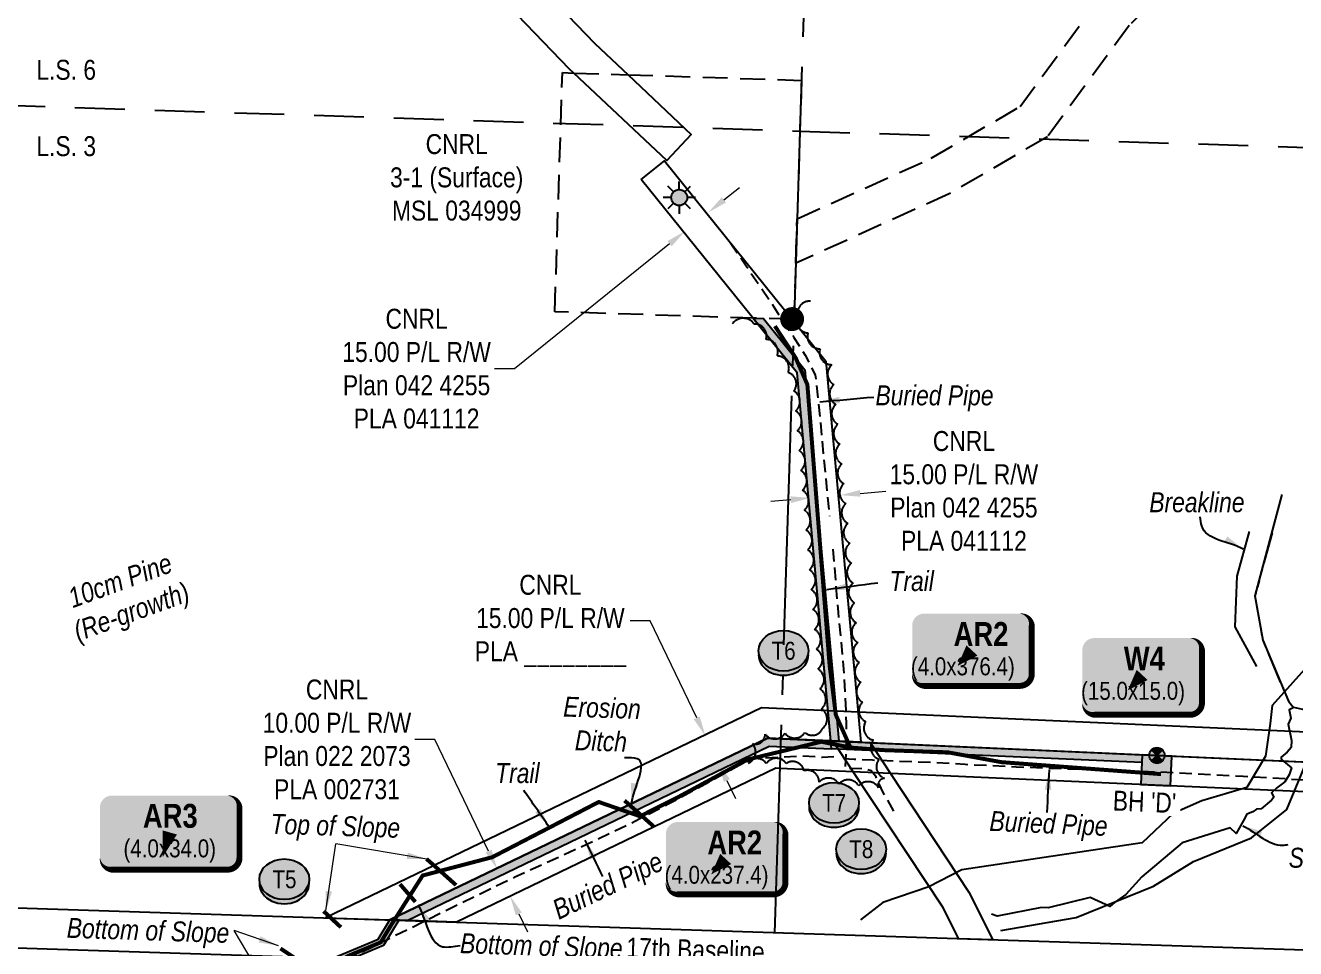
# Model space of a CAD drawing. Extents: x 354711 to 358951, y 6050403 to 6054140.
# Drawn here: x 356089 to 356726, y 6051319 to 6051782 of the extents above; entities that cross this region are included whole.
import ezdxf
from ezdxf.enums import TextEntityAlignment as Align

# ---------------------------------------------------------------- set-up
doc = ezdxf.new("R2010")
doc.units = 0
doc.header["$LTSCALE"] = 5
doc.header["$PDSIZE"] = 0.5
for name, pattern in [('0', [1, 1, 0]), ('foc-ACCESSROAD', [3.75, 2.5, -1.25]), ('foc-LSD', [8, 5, -3]), ('foc-QUARTERLINE', [33, 25, -3, 2, -3]), ('foc-TOPO-ephemeral', [6.25, 3.125, -0.625, 0.625, -0.625, 0.625, -0.625]), ('UG_PIPE', [1.875, 1.25, -0.625])]:
    doc.linetypes.add(name, pattern=pattern)
doc.layers.get('Defpoints').update_dxf_attribs({"color": 9})
for name, color, linetype, lineweight in [('AS-GENERAL', 48, 'Continuous', 18), ('C-RW-T', 13, 'Continuous', 9), ('C-WS-T', 13, 'Continuous', 9), ('T-TEXT', 48, 'Continuous', 18)]:
    doc.layers.add(name, color=color, linetype=linetype, lineweight=lineweight)
for name, color, linetype in [('AS-PIPE-UG', 44, 'UG_PIPE'), ('AS-PIPE-UG-T', 44, 'Continuous'), ('AS-ROADS', 254, 'Continuous'), ('C-AR', 13, 'foc-ACCESSROAD'), ('C-RW', 13, 'Continuous'), ('C-WS', 13, 'foc-ACCESSROAD'), ('C-WS-S', 8, 'Continuous'), ('L-ROAD-T', 7, 'Continuous'), ('L-SEC', 7, 'Continuous'), ('L-SECQ', 8, 'foc-QUARTERLINE'), ('L-SECTION-LSD', 7, 'foc-LSD'), ('P-BUFFER-H 100m', 191, 'Continuous'), ('P-CROSSINGS', 250, 'Continuous'), ('P-TEMP-BLOCKS', 250, 'Continuous'), ('P-TEMP-BLUE', 146, 'Continuous'), ('P-WORKAREA-COUNTY', 104, 'Continuous'), ('P-WORKAREA-COUNTY-H', 71, 'Continuous'), ('T-BUSH', 110, '0'), ('T-BUSH-T', 110, 'Continuous'), ('T-CREEK', 160, 'Continuous'), ('T-DRAW', 143, 'foc-TOPO-ephemeral'), ('T-SLOPE', 48, 'Continuous'), ('T-WATER-T', 170, 'Continuous')]:
    doc.layers.add(name, color=color, linetype=linetype)
doc.layers.add('P-TEMP-BLUE-H', color=7, linetype='Continuous', true_color=0x99e6ff)
doc.styles.add('100L', font='ARIALN.TTF', dxfattribs={"height": 11})
doc.styles.add('80', font='ARIALN.TTF', dxfattribs={"height": 10})
doc.styles.add('80CG', font='ARIALN.TTF', dxfattribs={"height": 10})
doc.styles.add('80L', font='ARIALN.TTF', dxfattribs={"height": 10})
doc.styles.add('80LS', font='ARIALNI.TTF', dxfattribs={"height": 10})
doc.styles.add('BOLD', font='ARIALNB.TTF')
doc.styles.add('Crossing', font='ARIALN.TTF', dxfattribs={"height": 10})
doc.styles.add('foc-LtypeFont', font='ARIALN.TTF', dxfattribs={"height": 7.35})
doc.linetypes.add('foc-TOPO-flowdirection-NOLINE', pattern='A,0,[">",foc-LtypeFont,S=0.3,R=0,X=0,Y=-0.945],-20,[">",foc-LtypeFont,S=0.3,R=0,X=0,Y=-0.945],0', length=20)
doc.dimstyles.new('Compass 5 000', dxfattribs={"dimscale": 5, "dimtxt": 9, "dimasz": 2, "dimexe": 0.2, "dimexo": 0.0625, "dimgap": 0.5, "dimtad": 0, "dimtih": 1, "dimtoh": 1, "dimzin": 0, "dimdsep": 46, "dimtxsty": '80CG', "dimcen": 0.1, "dimse1": 1, "dimse2": 1, "dimclrd": 256, "dimclrt": 256, "dimaunit": 1, "dimadec": 4, "dimazin": 0, "dimtfac": 0.06, "dimtofl": 0, "dimtmove": 0, "dimatfit": 1, "dimfxl": 0.2, "dimtolj": 1, "dimtzin": 0, "dimlwd": -1, "dimarcsym": 0})

# ---------------------------------------------------------------- blocks, each defined once
blk = doc.blocks.new('*D42')
at = {"layer": 'C-RW-T', "transparency": 16777216}
for p, q in [((356472.45, 6051544.45), (356462.49, 6051543.55)), ((356507.27, 6051547.61), (356520.2, 6051548.78))]:
    blk.add_line(p, q, dxfattribs=at)
for points in [[(356472.3, 6051546.11), (356472.6, 6051542.79), (356482.41, 6051545.36)], [(356507.12, 6051549.27), (356507.42, 6051545.95), (356497.31, 6051546.7)]]:
    blk.add_solid(points, dxfattribs=at)
at = {"layer": 'Defpoints', "color": 0, "transparency": 16777216}
for p in [(356497.31, 6051546.7), (356483.29, 6051535.66), (356498.19, 6051537.01)]:
    blk.add_point(p, dxfattribs=at)
at = {"layer": 'C-RW-T', "transparency": 16777216, "insert": (356559.29, 6051548.78), "char_height": 10, "attachment_point": 5, "style": '80CG'}
blk.add_mtext('\\A1;CNRL\\P15.00 P/L R/W\\PPlan 042 4255\\PPLA 041112', dxfattribs=at)
blk = doc.blocks.new('*D43')
at = {"layer": 'C-RW-T', "transparency": 16777216}
for p, q in [((356438.9, 6051694.74), (356446.68, 6051701.02)), ((356411.67, 6051672.79), (356333.89, 6051610.09)), ((356333.89, 6051610.09), (356323.89, 6051610.09))]:
    blk.add_line(p, q, dxfattribs=at)
for points in [[(356437.85, 6051696.04), (356439.95, 6051693.45), (356431.11, 6051688.47)], [(356410.62, 6051674.09), (356412.71, 6051671.49), (356419.45, 6051679.07)]]:
    blk.add_solid(points, dxfattribs=at)
at = {"layer": 'Defpoints', "color": 0, "transparency": 16777216}
for p in [(356419.45, 6051679.07), (356435.34, 6051683.23), (356423.67, 6051673.83)]:
    blk.add_point(p, dxfattribs=at)
at = {"layer": 'C-RW-T', "transparency": 16777216, "insert": (356284.81, 6051610.09), "char_height": 10, "attachment_point": 5, "style": '80CG'}
blk.add_mtext('\\A1;CNRL\\P15.00 P/L R/W\\PPlan 042 4255\\PPLA 041112', dxfattribs=at)
blk = doc.blocks.new('GAS')
h = blk.add_hatch(color=255)
h.dxf.hatch_style = 1
edge = h.paths.add_edge_path()
edge.add_arc((0, 0), 0.9, 0, 360)
for p, q in [((0, 0.81), (0, 1.62)), ((-0.81, 0), (-1.62, 0)), ((-0.57, 0.57), (-1.14, 1.14)), ((0.57, 0.57), (1.14, 1.14)), ((1.62, 0), (0.81, 0)), ((-0.57, -0.57), (-1.14, -1.14)), ((0, -0.81), (0, -1.62)), ((1.14, -1.14), (0.57, -0.57))]:
    blk.add_line(p, q)
blk.add_circle((0, 0), 0.8)
blk = doc.blocks.new('*D47')
at = {"layer": 'C-RW-T', "transparency": 16777216}
for p, q in [((356293.97, 6051424.19), (356283.97, 6051424.19)), ((356320.9, 6051368.22), (356293.97, 6051424.19)), ((356336.05, 6051336.75), (356340.39, 6051327.74))]:
    blk.add_line(p, q, dxfattribs=at)
for points in [[(356322.4, 6051368.95), (356319.4, 6051367.5), (356325.24, 6051359.21)], [(356337.55, 6051337.48), (356334.55, 6051336.03), (356331.71, 6051345.76)]]:
    blk.add_solid(points, dxfattribs=at)
at = {"layer": 'Defpoints', "color": 0, "transparency": 16777216}
for p in [(356358.32, 6051375.14), (356325.24, 6051359.21), (356364.8, 6051361.69)]:
    blk.add_point(p, dxfattribs=at)
at = {"layer": 'C-RW-T', "transparency": 16777216, "insert": (356244.88, 6051424.19), "char_height": 10, "attachment_point": 5, "style": '80CG'}
blk.add_mtext('\\A1;CNRL\\P10.00 P/L R/W\\PPlan 022 2073\\PPLA 002731', dxfattribs=at)
blk = doc.blocks.new('*D48')
at = {"layer": 'C-RW-T', "transparency": 16777216}
for p, q in [((356401.9, 6051483.66), (356391.9, 6051483.66)), ((356425.27, 6051435.1), (356401.9, 6051483.66)), ((356440.41, 6051403.64), (356444.75, 6051394.63))]:
    blk.add_line(p, q, dxfattribs=at)
for points in [[(356426.77, 6051435.82), (356423.77, 6051434.37), (356429.61, 6051426.09)], [(356441.91, 6051404.36), (356438.91, 6051402.92), (356436.07, 6051412.65)]]:
    blk.add_solid(points, dxfattribs=at)
at = {"layer": 'Defpoints', "color": 0, "transparency": 16777216}
for p in [(356436.07, 6051412.65), (356380.25, 6051402.33), (356386.72, 6051388.9)]:
    blk.add_point(p, dxfattribs=at)
at = {"layer": 'C-RW-T', "transparency": 16777216, "insert": (356351.9, 6051483.66), "char_height": 10, "attachment_point": 5, "style": '80CG'}
blk.add_mtext('\\A1;CNRL\\P15.00 P/L R/W\\PPLA ________', dxfattribs=at)
blk = doc.blocks.new('*D53')
at = {"layer": 'C-RW-T', "transparency": 16777216}
for p, q in [((356604.07, 6051285.54), (356613, 6051290.02)), ((356572.78, 6051269.86), (356561.98, 6051264.45)), ((356561.98, 6051264.45), (356551.98, 6051264.45))]:
    blk.add_line(p, q, dxfattribs=at)
for points in [[(356603.32, 6051287.03), (356604.81, 6051284.05), (356595.13, 6051281.06)], [(356572.03, 6051271.35), (356573.53, 6051268.37), (356581.72, 6051274.34)]]:
    blk.add_solid(points, dxfattribs=at)
at = {"layer": 'Defpoints', "color": 0, "transparency": 16777216}
for p in [(356581.72, 6051274.34), (356603.65, 6051264.04), (356590.25, 6051257.32)]:
    blk.add_point(p, dxfattribs=at)
at = {"layer": 'C-RW-T', "transparency": 16777216, "insert": (356512.9, 6051264.45), "char_height": 10, "attachment_point": 5, "style": '80CG'}
blk.add_mtext('\\A1;CNRL\\P15.00 P/L R/W\\PPlan 082 1683\\PPLA 051171', dxfattribs=at)
blk = doc.blocks.new('XING3')
h = blk.add_hatch(color=250)
h.dxf.hatch_style = 1
edge = h.paths.add_edge_path()
edge.add_ellipse((0, -2.05), major_axis=(-12.5, 0), ratio=0.816297, start_angle=0, end_angle=180)
edge.add_line((12.5, -2.05), (12.5, 0))
edge.add_ellipse((0, 0), major_axis=(-12.5, 0), ratio=0.816297, start_angle=0, end_angle=180, ccw=False)
edge.add_line((-12.5, 0), (-12.5, -2.05))
at = {"layer": 'P-BUFFER-H 100m'}
h = blk.add_hatch(color=256, dxfattribs=at)
h.dxf.hatch_style = 1
edge = h.paths.add_edge_path()
edge.add_ellipse((0, 0), major_axis=(-12.5, 0), ratio=0.816297, start_angle=0, end_angle=360)
at = {"color": 250}
blk.add_ellipse((0, 0), major_axis=(-12.5, 0), ratio=0.816297, dxfattribs=at)
blk.add_ellipse((0, -2.05), major_axis=(-12.5, 0), ratio=0.816297, start_param=0, end_param=3.141593, dxfattribs=at)
at = {"color": 250, "style": 'Crossing'}
blk.add_attdef('CROSSING', text='', height=9, dxfattribs=at).set_placement((0.09, 0.02), align=Align.MIDDLE_CENTER)
at = {"color": 250, "style": 'Crossing', "flags": 1}
for tag, p in [('OWNER', (0.09, -12.49)), ('DESCRIPTION', (0.09, -25.77)), ('LOCATION', (0.09, -39.3)), ('DWG_REF', (0.09, -52.84))]:
    blk.add_attdef(tag, text='', height=9, dxfattribs=at).set_placement(p, align=Align.MIDDLE_CENTER)
blk = doc.blocks.new('fdia')
at = {"color": 255, "const_width": 1}
blk.add_lwpolyline([(-0.5, 0, 1), (0.5, 0, 1)], format="xyb", close=True, dxfattribs=at)
blk = doc.blocks.new('Fdiaa')
blk.add_blockref('fdia', (0, 0))
blk = doc.blocks.new('fdib')
at = {"color": 1, "const_width": 1.6}
blk.add_lwpolyline([(-0.4, 0, 1), (0.4, 0, 1)], format="xyb", close=True, dxfattribs=at)
at = {"color": 1}
blk.add_circle((0, 0), 0.8, dxfattribs=at)
blk = doc.blocks.new('Fdibb')
blk.add_blockref('fdib', (0, 0))
blk = doc.blocks.new('fdicc')
for name in ['Fdibb', 'Fdiaa']:
    blk.add_blockref(name, (0, 0))
blk = doc.blocks.new('FDI')
blk.add_blockref('fdicc', (0, 0))
blk = doc.blocks.new('*X58')
at = {"color": 0}
for p, q in [((102.12, -2061.56), (108.81, -2061.56)), ((102.18, -2061.72), (108.75, -2061.72)), ((102.29, -2061.41), (108.64, -2061.41)), ((102.33, -2061.87), (108.59, -2061.87)), ((102.47, -2061.25), (108.45, -2061.25)), ((102.49, -2062.03), (108.44, -2062.03)), ((102.65, -2062.19), (108.28, -2062.19)), ((102.68, -2061.09), (108.25, -2061.09)), ((102.8, -2062.34), (108.13, -2062.34)), ((102.92, -2060.94), (108.01, -2060.94)), ((102.96, -2062.5), (107.97, -2062.5)), ((103.12, -2062.66), (107.81, -2062.66)), ((103.18, -2060.78), (107.75, -2060.78)), ((103.27, -2062.81), (107.66, -2062.81)), ((103.5, -2060.62), (107.43, -2060.62)), ((103.89, -2060.47), (107.03, -2060.47)), ((104.45, -2060.31), (106.48, -2060.31)), ((102.11, -2068.44), (108.82, -2068.44)), ((102.19, -2068.28), (108.74, -2068.28)), ((102.28, -2068.59), (108.65, -2068.59)), ((102.34, -2068.12), (108.58, -2068.12)), ((102.46, -2068.75), (108.47, -2068.75)), ((102.5, -2067.97), (108.43, -2067.97)), ((102.66, -2067.81), (108.27, -2067.81)), ((102.67, -2068.91), (108.26, -2068.91)), ((102.81, -2067.66), (108.12, -2067.66)), ((102.9, -2069.06), (108.03, -2069.06)), ((102.97, -2067.5), (107.96, -2067.5)), ((103.13, -2067.34), (107.8, -2067.34)), ((103.17, -2069.22), (107.76, -2069.22)), ((103.28, -2067.19), (107.65, -2067.19)), ((103.43, -2062.97), (107.5, -2062.97)), ((103.44, -2067.03), (107.49, -2067.03)), ((103.48, -2069.37), (107.45, -2069.37)), ((103.58, -2063.12), (107.34, -2063.12)), ((103.59, -2066.87), (107.33, -2066.87)), ((103.74, -2063.28), (107.19, -2063.28)), ((103.75, -2066.72), (107.18, -2066.72)), ((103.87, -2069.53), (107.06, -2069.53)), ((103.9, -2063.44), (107.03, -2063.44)), ((103.91, -2066.56), (107.02, -2066.56)), ((104.05, -2063.59), (106.88, -2063.59)), ((104.06, -2066.41), (106.87, -2066.41)), ((104.21, -2063.75), (106.72, -2063.75)), ((104.22, -2066.25), (106.71, -2066.25)), ((104.37, -2063.91), (106.56, -2063.91)), ((104.38, -2066.09), (106.55, -2066.09)), ((104.41, -2069.69), (106.52, -2069.69)), ((104.52, -2064.06), (106.41, -2064.06)), ((104.53, -2065.94), (106.4, -2065.94)), ((104.68, -2064.22), (106.25, -2064.22)), ((104.69, -2065.78), (106.24, -2065.78)), ((104.83, -2064.37), (106.09, -2064.37)), ((104.84, -2065.62), (106.08, -2065.62)), ((104.99, -2064.53), (105.94, -2064.53)), ((105, -2065.47), (105.93, -2065.47)), ((105.15, -2064.69), (105.78, -2064.69)), ((105.16, -2065.31), (105.77, -2065.31)), ((105.3, -2064.84), (105.63, -2064.84)), ((105.31, -2065.16), (105.62, -2065.16))]:
    blk.add_line(p, q, dxfattribs=at)
blk = doc.blocks.new('Pile')
h = blk.add_hatch(color=255)
h.dxf.hatch_style = 1
edge = h.paths.add_edge_path()
edge.add_arc((0, 0), 0.868, 0, 360)
at = {"color": 224}
for p, q in [((0.54, -0.54), (-0.54, 0.54)), ((-0.54, -0.54), (0.54, 0.54))]:
    blk.add_line(p, q, dxfattribs=at)
blk.add_circle((0, 0), 0.768, dxfattribs=at)
at = {"color": 224, "xscale": 0.16, "yscale": 0.16, "zscale": 0.16}
blk.add_blockref('*X58', (-16.87, 330.4), dxfattribs=at)
blk = doc.blocks.new('*U46')
h = blk.add_hatch(color=71)
edge = h.paths.add_edge_path()
edge.add_line((-29, -18.65), (29, -18.65))
edge.add_arc((29, -12.65), 6, 270, 360)
edge.add_line((35, -12.65), (35, 12.5))
edge.add_arc((29, 12.5), 6, 0, 90)
edge.add_line((29, 18.5), (-29, 18.5))
edge.add_arc((-29, 12.5), 6, 90, 180)
edge.add_line((-35, 12.5), (-35, -12.65))
edge.add_arc((-29, -12.65), 6, 180, 270)
at = {"color": 250, "flags": 128}
blk.add_lwpolyline([(-29, -18.65, 3, 3, 0), (29, -18.65, 3, 3, 0.414214), (35, -12.65, 3, 3, 0), (35, 12.5, 3, 0, 0.414214), (29, 18.5, 0, 0, 0), (-29, 18.5, 0, 0, 0.414214), (-35, 12.5, 0, 0, 0), (-35, -12.65, 0, 3, 0.414214)], format="xyseb", close=True, dxfattribs=at)
at = {"flags": 128}
blk.add_lwpolyline([(-3.5, -12.28, 0, 7.5, 0), (0, 0, 0, 0, 0)], format="xyseb", dxfattribs=at)
at = {"color": 250}
for tag, p, height, style in [('TEMP_AREA_W1_001', (-9.21, 2.24), 12, 'BOLD'), ('ENTER_TEXT_001', (-30.66, -12.47), 9, '80')]:
    blk.add_attdef(tag, p, '', height=height, dxfattribs=dict(at, style=style))
blk = doc.blocks.new('*U56')
at = {"true_color": 0x99e6ff}
h = blk.add_hatch(color=141, dxfattribs=at)
edge = h.paths.add_edge_path()
edge.add_line((-24, -17.77), (24, -17.77))
edge.add_arc((24, -11.77), 6, 270, 360)
edge.add_line((30, -11.77), (30, 12.5))
edge.add_arc((24, 12.5), 6, 0, 90)
edge.add_line((24, 18.5), (-24, 18.5))
edge.add_arc((-24, 12.5), 6, 90, 180)
edge.add_line((-30, 12.5), (-30, -11.77))
edge.add_arc((-24, -11.77), 6, 180, 270)
at = {"color": 250, "flags": 128}
blk.add_lwpolyline([(-24, -17.77, 3, 3, 0), (24, -17.77, 3, 3, 0.414214), (30, -11.77, 3, 3, 0), (30, 12.5, 3, 0, 0.414214), (24, 18.5, 0, 0, 0), (-24, 18.5, 0, 0, 0.414214), (-30, 12.5, 0, 0, 0), (-30, -11.77, 0, 3, 0.414214)], format="xyseb", close=True, dxfattribs=at)
at = {"flags": 128}
blk.add_lwpolyline([(-7.24, -7.74, 0, 7.5, 0), (0, 0, 0, 0, 0)], format="xyseb", dxfattribs=at)
at = {"color": 250}
for tag, p, height, style in [('TEMP_AREA_W1_001', (-9.21, 2.24), 12, 'BOLD'), ('ENTER_TEXT_001', (-30.66, -12.47), 9, '80')]:
    blk.add_attdef(tag, p, '', height=height, dxfattribs=dict(at, style=style))
blk = doc.blocks.new('*U54')
at = {"true_color": 0x99e6ff}
h = blk.add_hatch(color=141, dxfattribs=at)
edge = h.paths.add_edge_path()
edge.add_line((-24, -20), (24, -20))
edge.add_arc((24, -14), 6, 270, 360)
edge.add_line((30, -14), (30, 12.5))
edge.add_arc((24, 12.5), 6, 0, 90)
edge.add_line((24, 18.5), (-24, 18.5))
edge.add_arc((-24, 12.5), 6, 90, 180)
edge.add_line((-30, 12.5), (-30, -14))
edge.add_arc((-24, -14), 6, 180, 270)
at = {"color": 250, "flags": 128}
blk.add_lwpolyline([(-24, -20, 3, 3, 0), (24, -20, 3, 3, 0.414214), (30, -14, 3, 3, 0), (30, 12.5, 3, 0, 0.414214), (24, 18.5, 0, 0, 0), (-24, 18.5, 0, 0, 0.414214), (-30, 12.5, 0, 0, 0), (-30, -14, 0, 3, 0.414214)], format="xyseb", close=True, dxfattribs=at)
at = {"flags": 128}
blk.add_lwpolyline([(-7.24, -7.74, 0, 7.5, 0), (0, 0, 0, 0, 0)], format="xyseb", dxfattribs=at)
at = {"color": 250}
for tag, p, height, style in [('TEMP_AREA_W1_001', (-9.21, 2.24), 12, 'BOLD'), ('ENTER_TEXT_001', (-30.66, -12.47), 9, '80')]:
    blk.add_attdef(tag, p, '', height=height, dxfattribs=dict(at, style=style))

msp = doc.modelspace()

# ---------------------------------------------------------------- hatches: boundary and pattern name
at = {"layer": 'P-TEMP-BLUE-H'}
h = msp.add_hatch(color=256, dxfattribs=at)
h.dxf.hatch_style = 1
h.paths.add_polyline_path([(356648.435, 6051412.595), (356492.838, 6051419.511), (356475.587, 6051608.051), (356453.504, 6051635.438), (356458.733, 6051635.323), (356479.459, 6051609.619), (356496.502, 6051423.351), (356648.613, 6051416.59)])
h = msp.add_hatch(color=256, dxfattribs=at)
h.dxf.hatch_style = 1
h.paths.add_polyline_path([(356492.47, 6051423.53), (356460.824, 6051424.937), (356271.463, 6051333.771), (356280.1, 6051333.492), (356461.652, 6051420.897), (356492.838, 6051419.511)])
h = msp.add_hatch(color=256, dxfattribs=at)
h.dxf.hatch_style = 1
h.paths.add_polyline_path([(356663.593, 6051415.924), (356648.613, 6051416.59), (356647.947, 6051401.61), (356662.927, 6051400.944)])
at = {"layer": 'P-WORKAREA-COUNTY-H'}
h = msp.add_hatch(color=256, dxfattribs=at)
h.dxf.hatch_style = 1
h.paths.add_polyline_path([(356271.386, 6051333.774), (356275.981, 6051333.625), (356268.225, 6051320.923), (356252.353, 6051314.269), (356242.752, 6051314.58), (356265.487, 6051324.111)])

# ---------------------------------------------------------------- linework, layer by layer
at = {"layer": 'AS-GENERAL', "const_width": 1.999, "flags": 128}
for points in [[(356389.073, 6051393.575), (356396.141, 6051387.36), (356403.867, 6051380.447)], [(356289.797, 6051364.316), (356296.865, 6051358.101), (356304.591, 6051351.188)], [(356276.481, 6051351.683), (356284.211, 6051342.744)], [(356238.154, 6051338.11), (356246.842, 6051330.053)], [(356216.526, 6051319.431), (356225.16, 6051313.693)]]:
    msp.add_lwpolyline(points, dxfattribs=at)
at = {"layer": 'AS-PIPE-UG', "flags": 128}
for points in [[(356442.077, 6051673.448), (356450.044, 6051661.73), (356461.739, 6051644.477), (356474.061, 6051625.745), (356479.629, 6051616.968), (356484.756, 6051607.042), (356487.318, 6051584.346), (356488.829, 6051566.037), (356491.929, 6051536.228)], [(356498.835, 6051414.679), (356504.301, 6051414.344), (356513.503, 6051413.931), (356526.287, 6051413.447), (356552.765, 6051412.378), (356559.981, 6051411.776), (356585.547, 6051410.517), (356618.286, 6051409.261), (356656.584, 6051408), (356699.307, 6051405.755), (356736.242, 6051403.678), (356775.958, 6051402.408), (356818.328, 6051400.376), (356837.116, 6051401.686), (356845.061, 6051403.628), (356857.442, 6051407.401), (356882.018, 6051415.729), (356911.986, 6051424.969), (356946.822, 6051435.977), (356979.337, 6051446.023), (357026.211, 6051461.459), (357065.423, 6051473.673), (357119.59, 6051490.068), (357156.369, 6051501.897), (357188.179, 6051514.02), (357226.814, 6051528.527), (357258.192, 6051540.265), (357318.989, 6051563.769), (357367.695, 6051581.993), (357400.87, 6051594.518)], [(356493.592, 6051519.711), (356496.169, 6051488.043), (356498.606, 6051463.501), (356499.812, 6051445.212), (356500.241, 6051432.397), (356500.301, 6051419.696), (356500.18, 6051418.477), (356499.636, 6051409.746), (356501.138, 6051409.832), (356509.364, 6051409.72), (356512.718, 6051408.63), (356514.887, 6051405.917), (356518.655, 6051397.659), (356524.242, 6051387.895)], [(356494.066, 6051415.487), (356488.159, 6051415.238), (356478.249, 6051415.828), (356454.242, 6051414.654), (356446.504, 6051411.235), (356432.79, 6051403.443), (356411.037, 6051391.758), (356392.614, 6051382.255), (356366.232, 6051369.76), (356333.723, 6051354.962), (356301.404, 6051339.261), (356262.325, 6051319.969), (356231.103, 6051304.904), (356202.697, 6051291.332), (356171.963, 6051275.848), (356154.849, 6051267.098), (356066.34, 6051227.539), (356033.465, 6051206.747)]]:
    msp.add_lwpolyline(points, dxfattribs=at)
at = {"layer": 'AS-ROADS', "const_width": 1.999, "flags": 128}
for points in [[(356502.38, 6051420.147), (356495.051, 6051436.57), (356491.937, 6051461.34), (356480.791, 6051602.162), (356474.957, 6051615.48), (356464.501, 6051631.473)], [(356231.127, 6051304.045), (356250.449, 6051315.639), (356266.856, 6051322.517), (356271.725, 6051330.621), (356287.879, 6051356.012), (356322.761, 6051365.189), (356376.156, 6051392.871), (356396.882, 6051385.698), (356415.54, 6051395.057), (356450.826, 6051414.163), (356487.798, 6051423.088), (356502.38, 6051420.147), (356518.864, 6051418.871), (356551.328, 6051417.759), (356578.122, 6051412.833), (356658.168, 6051406.851)]]:
    msp.add_lwpolyline(points, dxfattribs=at)
at = {"layer": 'C-AR'}
msp.add_lwpolyline([(356943.696, 6052216.539), (356927.478, 6052150.546), (356889.328, 6052118.264), (356822.287, 6052061.553), (356781.512, 6052001.612), (356747.715, 6051905.645), (356718.336, 6051858.186), (356642.215, 6051782.246), (356601.151, 6051726.401), (356551.975, 6051697.803), (356474.937, 6051662.993), (356475.642, 6051685.252), (356542.809, 6051715.603), (356587.505, 6051741.596), (356627.011, 6051795.321), (356702.563, 6051870.694), (356729.574, 6051914.328), (356763.516, 6052010.708), (356807.29, 6052075.055), (356859.516, 6052119.232), (356909.61, 6052161.62), (356923.269, 6052217.202)], dxfattribs=at)
at = {"layer": 'C-RW'}
for points in [[(356255.349, 6051896.591), (356374.218, 6051773.163), (356390.834, 6051757.505), (356422.581, 6051727.585), (356422.581, 6051727.585), (356410.25, 6051714.48), (356363.662, 6051758.385), (356361.559, 6051760.367), (356244.08, 6051882.351)], [(357400.733, 6051586.455), (357305.709, 6051550.587), (357275.167, 6051539.058), (357156.379, 6051494.889), (356836.479, 6051393.23), (356522.418, 6051407.225), (356503.752, 6051408.071), (356466.921, 6051409.743), (356465.002, 6051409.829), (356304.813, 6051332.691), (356271.463, 6051333.771), (356460.824, 6051424.937), (356467.395, 6051424.716), (356493.497, 6051423.554), (356508.522, 6051422.872), (356512.197, 6051422.705), (356834.48, 6051408.329), (357151.826, 6051509.176), (357159.233, 6051511.974), (357275.677, 6051555.279), (357281.386, 6051557.433), (357306.22, 6051566.808), (357401.007, 6051602.585)]]:
    msp.add_lwpolyline(points, dxfattribs=at)
for points in [[(356397.408, 6051705.008), (356409.081, 6051714.42), (356490.107, 6051613.933), (356507.589, 6051422.858), (356492.47, 6051423.53), (356475.587, 6051608.051)], [(356561.715, 6051347.716), (356573.721, 6051323.755), (356556.67, 6051324.31), (356548.709, 6051340.198), (356503.752, 6051408.071), (356493.497, 6051423.554), (356508.522, 6051422.872), (356512.197, 6051422.705), (356522.418, 6051407.225), (356561.715, 6051347.716)]]:
    msp.add_lwpolyline(points, close=True, dxfattribs=at)
at = {"layer": 'C-RW', "flags": 128}
msp.add_lwpolyline([(357401.537, 6051633.88), (357391.633, 6051631.84), (357158.053, 6051543.587), (357142.552, 6051521.963), (356832.481, 6051423.428), (356457.719, 6051440.084), (356239.073, 6051334.82), (356271.463, 6051333.771), (356460.824, 6051424.937), (356834.48, 6051408.329), (357151.838, 6051509.18), (357172.85, 6051538.492), (357394.425, 6051622.209), (357401.364, 6051623.638)], dxfattribs=at)
at = {"layer": 'C-WS'}
msp.add_lwpolyline([(356474.051, 6051635.004), (356454.654, 6051635.401), (356354.138, 6051638.663), (356357.934, 6051758.572), (356363.662, 6051758.385), (356390.834, 6051757.505), (356477.839, 6051754.681), (356475.994, 6051696.382), (356475.642, 6051685.252), (356474.937, 6051662.993), (356474.051, 6051635.004)], close=True, dxfattribs=at)
at = {"layer": 'Defpoints'}
msp.add_point((356416.502, 6051695.944), dxfattribs=at)
at = {"layer": 'L-SEC'}
for p, q in [((355640.603, 6051354.199), (357267.683, 6051301.244)), ((355639.952, 6051334.099), (356463.821, 6051307.422))]:
    msp.add_line(p, q, dxfattribs=at)
at = {"layer": 'L-SECQ', "flags": 128}
msp.add_lwpolyline([(356488.494, 6052091.285), (356464.313, 6051327.314)], dxfattribs=at)
at = {"layer": 'L-SECTION-LSD'}
for p, q in [((355673.732, 6051755.362), (356477.036, 6051729.281)), ((356477.036, 6051729.281), (357280.334, 6051703.214))]:
    msp.add_line(p, q, dxfattribs=at)
at = {"layer": 'P-TEMP-BLUE', "flags": 128}
for points in [[(356648.435, 6051412.595), (356492.838, 6051419.511), (356475.587, 6051608.051), (356453.504, 6051635.438), (356458.733, 6051635.323), (356479.459, 6051609.619), (356496.502, 6051423.351), (356648.613, 6051416.59)], [(356492.47, 6051423.53), (356460.824, 6051424.937), (356271.463, 6051333.771), (356280.1, 6051333.492), (356461.652, 6051420.897), (356492.838, 6051419.511)], [(356663.593, 6051415.924), (356648.613, 6051416.59), (356647.947, 6051401.61), (356662.927, 6051400.944)]]:
    msp.add_lwpolyline(points, close=True, dxfattribs=at)
at = {"layer": 'P-WORKAREA-COUNTY'}
msp.add_lwpolyline([(356271.386, 6051333.774), (356275.981, 6051333.625), (356268.225, 6051320.923), (356252.353, 6051314.269), (356242.752, 6051314.58), (356265.487, 6051324.111)], close=True, dxfattribs=at)
at = {"layer": 'T-BUSH', "flags": 128}
msp.add_lwpolyline([(356482.355, 6051643.939, 0.5205671), (356476.029, 6051636.376, 0.5205671), (356481.058, 6051628.073, 0.5205671), (356487.161, 6051620.155, 0.5205671), (356493.03, 6051612.144, 0.5205671), (356494.032, 6051602.198, 0.5205671), (356495.034, 6051592.251, 0.5205671), (356496.035, 6051582.305, 0.5205671), (356497.037, 6051572.358, 0.5205671), (356498.039, 6051562.412, 0.5205671), (356499.041, 6051552.466, 0.5205671), (356500.042, 6051542.519, 0.5205671), (356501.044, 6051532.573, 0.5205671), (356502.046, 6051522.626, 0.5205671), (356502.86, 6051512.663, 0.5205671), (356503.65, 6051502.697, 0.5205671), (356504.439, 6051492.732, 0.5205671), (356505.229, 6051482.766, 0.5205671), (356506.018, 6051472.801, 0.5205671), (356506.808, 6051462.835, 0.5205671), (356507.597, 6051452.87, 0.5205671), (356508.387, 6051442.904, 0.5205671), (356510.018, 6051433.145, 0.5205671), (356513.869, 6051423.924, 0.5205671), (356516.705, 6051414.338, 0.5205671), (356519.541, 6051404.752, 0.5205671), (356516.515, 6051399.979, 0.5205671), (356506.56, 6051400.895, 0.5205671), (356496.605, 6051401.812, 0.5205671), (356486.651, 6051402.728, 0.5205671), (356479.155, 6051408.503, 0.5205671), (356470.112, 6051412.214, 0.5205671), (356460.2, 6051412.193, 0.5205671), (356451.071, 6051412.317, 0.5205671), (356453.284, 6051422.066, 0.5205671), (356459.586, 6051426.907, 0.5205671), (356469.574, 6051427.326, 0.5205671), (356479.562, 6051427.744, 0.5205671), (356488.324, 6051429.674, 0.5205671), (356487.895, 6051439.598, 0.5205671), (356487.029, 6051449.557, 0.5205671), (356486.162, 6051459.516, 0.5205671), (356485.296, 6051469.475, 0.5205671), (356484.43, 6051479.435, 0.5205671), (356483.563, 6051489.394, 0.5205671), (356482.697, 6051499.353, 0.5205671), (356481.831, 6051509.312, 0.5205671), (356480.965, 6051519.271, 0.5205671), (356480.097, 6051529.23, 0.5205671), (356479.229, 6051539.189, 0.5205671), (356478.361, 6051549.148, 0.5205671), (356477.492, 6051559.107, 0.5205671), (356476.624, 6051569.066, 0.5205671), (356475.756, 6051579.025, 0.5205671), (356474.887, 6051588.984, 0.5205671), (356474.019, 6051598.943, 0.5205671), (356471.16, 6051608.203, 0.5205671), (356465.613, 6051616.52, 0.5205671), (356460.065, 6051624.836, 0.5205671), (356454.161, 6051632.494, 0.5205671), (356443.126, 6051632.609, 0.5205671)], format="xyb", dxfattribs=at)
at = {"layer": 'T-CREEK', "linetype": 'foc-TOPO-flowdirection-NOLINE', "flags": 128}
msp.add_lwpolyline([(356790.945, 6051519.163), (356785.822, 6051510.63), (356786.298, 6051507.096), (356784.989, 6051502.829), (356781.893, 6051499.747), (356777.895, 6051496.587), (356775.381, 6051492.333), (356774.431, 6051489.492), (356769.894, 6051486.172), (356768.605, 6051484.173), (356766.568, 6051484.231), (356761.437, 6051480.886), (356759.344, 6051476.137), (356756.868, 6051473.917), (356754.118, 6051472.748), (356752.223, 6051464.481), (356752.081, 6051462.471), (356742.666, 6051453.452), (356740.453, 6051452.195), (356736.248, 6051446.449), (356734.296, 6051442.616), (356729.216, 6051439.166), (356724.658, 6051440.164), (356722.413, 6051439.051), (356723.243, 6051434.853), (356721.932, 6051431.968), (356723.589, 6051423.701), (356723.454, 6051420.163), (356721.321, 6051417.927), (356718.368, 6051415.335), (356718.358, 6051414.339), (356718.644, 6051413.967), (356723.58, 6051410.048), (356722.475, 6051406.476), (356720.254, 6051402.972), (356716.131, 6051399.999), (356713.477, 6051397.399), (356714.66, 6051395.205), (356713.563, 6051393.717), (356708.38, 6051389.461), (356705.965, 6051389.331), (356704.159, 6051387.875), (356701.094, 6051386.702), (356699.509, 6051383.634), (356695.79, 6051377.135), (356692.83, 6051379.907), (356668.733, 6051372.327), (356648.534, 6051355.42), (356640.415, 6051346.438), (356634.828, 6051342.484), (356632.533, 6051340.407), (356622.58, 6051344.982), (356601.497, 6051339.722), (356598.169, 6051340.04), (356575.964, 6051335.664), (356573.201, 6051336.618)], dxfattribs=at)
at = {"layer": 'T-CREEK', "flags": 128}
msp.add_lwpolyline([(356729.216, 6051439.166), (356724.658, 6051440.164), (356722.413, 6051439.051), (356723.243, 6051434.853), (356721.932, 6051431.968), (356723.589, 6051423.701), (356723.454, 6051420.163), (356721.321, 6051417.927), (356718.368, 6051415.335), (356718.358, 6051414.339), (356718.644, 6051413.967), (356723.58, 6051410.048), (356722.475, 6051406.476), (356720.254, 6051402.972), (356716.131, 6051399.999), (356713.477, 6051397.399), (356714.66, 6051395.205), (356713.563, 6051393.717), (356708.38, 6051389.461), (356705.965, 6051389.331), (356704.159, 6051387.875), (356701.094, 6051386.702), (356699.509, 6051383.634), (356695.79, 6051377.135), (356692.83, 6051379.907), (356668.733, 6051372.327), (356648.534, 6051355.42), (356640.415, 6051346.438), (356634.828, 6051342.484), (356632.533, 6051340.407), (356622.58, 6051344.982), (356601.497, 6051339.722), (356598.169, 6051340.04), (356575.964, 6051335.664), (356573.201, 6051336.618)], dxfattribs=at)
at = {"layer": 'T-DRAW', "linetype": 'foc-TOPO-flowdirection-NOLINE', "flags": 128}
msp.add_lwpolyline([(356718.761, 6051547.051), (356705.192, 6051496.199), (356709.153, 6051473.983), (356722.018, 6051443.365), (356724.629, 6051440.233)], dxfattribs=at)
at = {"layer": 'T-DRAW', "flags": 128}
msp.add_lwpolyline([(356713.937, 6051527.817), (356705.192, 6051496.199), (356709.153, 6051473.983), (356722.018, 6051443.365), (356724.629, 6051440.233)], dxfattribs=at)
at = {"layer": 'T-SLOPE', "flags": 128}
for points in [[(356706.207, 6051460.803), (356695.237, 6051480.634), (356696.243, 6051506.139), (356702.474, 6051528.497)], [(356775.495, 6051514.046), (356763.678, 6051506.787), (356750.82, 6051487.377), (356742.271, 6051477.649), (356734.657, 6051464.294), (356713.864, 6051441.273), (356712.879, 6051432.277), (356710.586, 6051415.891), (356710.591, 6051415.873), (356701.095, 6051400.115), (356678.618, 6051393.521), (356664.254, 6051387.08), (356648.602, 6051372.412), (356558.175, 6051358.817), (356541.647, 6051350.345), (356518.564, 6051342.487), (356507.405, 6051333.723)], [(356577.74, 6051328.413), (356615.526, 6051334.881), (356654.29, 6051350.601), (356674.421, 6051363.099), (356703.446, 6051374.832), (356721.287, 6051389.171), (356732.337, 6051415.701), (356740.259, 6051434.455), (356747.468, 6051445.119), (356759.06, 6051458.409), (356770.966, 6051478.27), (356786.039, 6051489.74), (356798.389, 6051502.78), (356802.431, 6051515.055)]]:
    msp.add_lwpolyline(points, dxfattribs=at)

# ---------------------------------------------------------------- block references
at = {"xscale": 4.998385, "yscale": 4.998385, "zscale": 4.998385}
msp.add_blockref('Pile', (356656.103, 6051416.257), dxfattribs=at)
at = {"layer": 'C-WS-S', "xscale": 4.998384999999946, "yscale": 4.998384999999946, "zscale": 4.998384999999946}
msp.add_blockref('GAS', (356416.502, 6051695.944), dxfattribs=at)
at = {"layer": 'Defpoints', "color": 5, "xscale": 4.999999999999991, "yscale": 4.999999999999991, "zscale": 4.999999999999991}
msp.add_blockref('FDI', (356473.122, 6051634.997), dxfattribs=at)
at = {"layer": 'P-CROSSINGS', "xscale": 0.9993541043289982, "yscale": 0.9993541043289982, "zscale": 0.9993541043289982}
for p, values in [((356468.787, 6051468.674), {'CROSSING': 'T6'}), ((356494.149, 6051392.412), {'CROSSING': 'T7'}), ((356507.725, 6051369.191), {'CROSSING': 'T8'}), ((356218.465, 6051354.096), {'CROSSING': 'T5'})]:
    msp.add_blockref('XING3', p, dxfattribs=at).add_auto_attribs(values)
at = {"layer": 'P-TEMP-BLOCKS', "xscale": 0.999677, "yscale": 0.999677, "zscale": 0.999677}
for name, p, values in [('*U56', (356563.334, 6051468.851), {'TEMP_AREA_W1_001': 'AR2', 'ENTER_TEXT_001': '(4.0x376.4)'}), ('*U54', (356648.678, 6051456.575), {'TEMP_AREA_W1_001': 'W4', 'ENTER_TEXT_001': '(15.0x15.0)'}), ('*U56', (356439.817, 6051364.326), {'TEMP_AREA_W1_001': 'AR2', 'ENTER_TEXT_001': '(4.0x237.4)'})]:
    msp.add_blockref(name, p, dxfattribs=at).add_auto_attribs(values)
at = {"layer": 'P-TEMP-BLOCKS'}
ref = msp.add_blockref('*U46', (356161.011, 6051377.589), dxfattribs=dict(at, xscale=0.999677, yscale=0.999677, zscale=0.999677))
ref.add_attrib('TEMP_AREA_W1_001', 'AR3', (356147.562, 6051379.935), dxfattribs={"layer": '0', "color": 250, "height": 11.9961, "style": 'BOLD'})
ref.add_attrib('ENTER_TEXT_001', '(4.0x34.0)', (356137.809, 6051365.123), dxfattribs={"layer": '0', "color": 250, "height": 8.9971, "style": '80'})

# ---------------------------------------------------------------- texts
at = {"layer": 'AS-PIPE-UG-T', "insert": (356514.935, 6051601.755), "char_height": 9.99677, "attachment_point": 1, "style": '80L'}
msp.add_mtext_dynamic_manual_height_columns('{\\fArial Narrow|b0|i1|c0|p34;Buried Pipe}', width=61.85013, gutter_width=50, heights=[0], dxfattribs=at)
at = {"layer": 'AS-PIPE-UG-T', "char_height": 9.99677, "attachment_point": 1, "style": '80L'}
for insert, rotation in [((356572.41, 6051388.421), 357.455103), ((356351.813, 6051342.72), 25.712987)]:
    msp.add_mtext_dynamic_manual_height_columns('{\\fArial Narrow|b0|i1|c0|p34;Buried Pipe}', width=59.39168, gutter_width=50, heights=[0], dxfattribs=dict(at, insert=insert, rotation=rotation))
at = {"layer": 'C-WS-T', "insert": (356304.929, 6051705.994), "char_height": 9.99677, "width": 72.60042, "attachment_point": 5, "style": '80CG'}
msp.add_mtext('\\A1;CNRL\\P3-1 (Surface)\\PMSL 034999', dxfattribs=at)
at = {"layer": 'L-ROAD-T', "style": '80L'}
msp.add_text('17th Baseline', height=9.99677, rotation=358.141315, dxfattribs=at).set_placement((356424.689, 6051318.802), align=Align.MIDDLE_CENTER)
at = {"layer": 'T-BUSH-T', "insert": (356134.384, 6051508.674), "char_height": 9.99677, "width": 108.44644, "attachment_point": 2, "rotation": 20, "style": '80LS'}
msp.add_mtext('10cm Pine\\P(Re-growth)', dxfattribs=at)
at = {"layer": 'T-TEXT', "char_height": 9.99677, "attachment_point": 1, "style": '80L'}
for s, width, insert in [('{\\fArial Narrow|b0|i1|c0|p34;Breakline}', 47.5693, (356652.262, 6051548.154)), ('{\\fArial Narrow|b0|i1|c0|p34;Trail}', 22.8558, (356521.97, 6051508.634)), ('{\\fArial Narrow|b0|i1|c0|p34;Trail}', 22.8558, (356324.215, 6051412.354))]:
    msp.add_mtext_dynamic_manual_height_columns(s, width=width, gutter_width=50, heights=[0], dxfattribs=dict(at, insert=insert))
at = {"layer": 'T-TEXT', "char_height": 9.99677, "attachment_point": 1, "rotation": 358.14127, "style": '80L'}
for s, width, insert in [('\\pi1.9736;{\\fArial Narrow|b0|i1|c0|p34;Top of Slope}', 67.18049, (356209.817, 6051387.043)), ('\\pi0.34953;{\\fArial Narrow|b0|i1|c0|p34;Bottom of Slope}', 81.40969, (356109.24, 6051334.826)), ('\\pi0.34953;{\\fArial Narrow|b0|i1|c0|p34;Bottom of Slope}', 81.40969, (356306.483, 6051327.113))]:
    msp.add_mtext_dynamic_manual_height_columns(s, width=width, gutter_width=50, heights=[0], dxfattribs=dict(at, insert=insert))
at = {"layer": 'T-WATER-T', "insert": (356719.392, 6051369.925), "char_height": 9.99677, "attachment_point": 1, "style": '80L'}
msp.add_mtext_dynamic_manual_height_columns('\\pi2.7743;{\\fArial Narrow|b0|i1|c0|p34;Small Permanent \\P\\pi31.452;Creek}', width=93.01694, gutter_width=50, heights=[0], dxfattribs=at)

# ---------------------------------------------------------------- dimensions: what is measured, and where the dimension line sits
at = {"layer": 'C-RW-T'}
for base, p1, p2, angle, text, picture, middle in [((356419.454, 6051679.066), (356435.335, 6051683.231), (356423.674, 6051673.83), 218.874281, 'CNRL\\P15.00 P/L R/W\\PPlan 042 4255\\PPLA 041112', '*D43', (356284.806, 6051610.09)), ((356497.31, 6051546.704), (356483.291, 6051535.661), (356498.187, 6051537.009), 5.17349, 'CNRL\\P15.00 P/L R/W\\PPlan 042 4255\\PPLA 041112', '*D42', (356559.289, 6051548.777)), ((356436.072, 6051412.651), (356380.25, 6051402.33), (356386.716, 6051388.895), 295.702098, 'CNRL\\P15.00 P/L R/W\\PPLA ________', '*D48', (356351.903, 6051483.659))]:
    dim = msp.add_linear_dim(base=base, p1=p1, p2=p2, angle=angle, text=text, dimstyle='Compass 5 000', dxfattribs=at)
    dim.commit()
    dim.dimension.update_dxf_attribs({"geometry": picture, "text_midpoint": middle, "dimtype": 161})
at = {"layer": 'C-RW-T', "color": 5}
dim = msp.add_linear_dim(base=(356325.24, 6051359.214), p1=(356364.798, 6051361.687), p2=(356358.325, 6051375.137), angle=115.700103, text='CNRL\\P10.00 P/L R/W\\PPlan 022 2073\\PPLA 002731', dimstyle='Compass 5 000', dxfattribs=at)
dim.commit()
dim.dimension.update_dxf_attribs({"geometry": '*D47', "text_midpoint": (356244.885, 6051424.186), "dimtype": 161})
at = {"layer": 'C-RW-T', "color": 6}
dim = msp.add_linear_dim(base=(356581.719, 6051274.338), p1=(356603.654, 6051264.041), p2=(356590.248, 6051257.321), angle=206.620994, text='CNRL\\P15.00 P/L R/W\\PPlan 082 1683\\PPLA 051171', dimstyle='Compass 5 000', dxfattribs=at)
dim.commit()
dim.dimension.update_dxf_attribs({"geometry": '*D53', "text_midpoint": (356512.897, 6051264.446), "dimtype": 161})

# ---------------------------------------------------------------- leaders
at = {"layer": 'AS-PIPE-UG-T', "path_type": 1}
for points in [[(356486.954, 6051593.503), (356514.055, 6051595.911)], [(356601.99, 6051408.941), (356600.849, 6051387.61)], [(356369.22, 6051373.686), (356378.035, 6051355.534)]]:
    msp.add_leader(points, dimstyle='Compass 5 000', override={"dimgap": 0.5, "dimtad": 0}, dxfattribs=at)
at = {"layer": 'T-TEXT', "path_type": 1}
for points in [[(356699.298, 6051519.685), (356678.552, 6051531.259), (356677.828, 6051535.84)], [(356490.453, 6051499.455), (356516.046, 6051502.771)], [(356392.663, 6051392.313), (356395.473, 6051414.553), (356389.149, 6051415.021)], [(356351.332, 6051380.346), (356338.523, 6051398.734)], [(356285.502, 6051341.384), (356297.885, 6051320.302), (356306.594, 6051320.846)]]:
    msp.add_leader(points, dimstyle='Compass 5 000', override={"dimgap": 0.5, "dimtad": 0}, dxfattribs=at)
at = {"layer": 'T-TEXT'}
for points in [[(356239.307, 6051338.273), (356244.337, 6051371.849)], [(356289.995, 6051364.243), (356244.337, 6051371.849)], [(356206.006, 6051306.959), (356193.251, 6051328.389)], [(356215.505, 6051320.794), (356193.251, 6051328.389)]]:
    msp.add_leader(points, dimstyle='Compass 5 000', override={"dimgap": 0.5, "dimtad": 0}, dxfattribs=at)
at = {"layer": 'T-WATER-T', "path_type": 1}
msp.add_leader([(356699.179, 6051380.882), (356719.259, 6051371.245), (356721.879, 6051371.495)], dimstyle='Compass 5 000', override={"dimgap": 0.5, "dimtad": 0}, dxfattribs=at)

# ---------------------------------------------------------------- next in the draw order: texts
at = {"color": 224, "insert": (356634.236, 6051398.643), "char_height": 9.9968, "attachment_point": 1, "rotation": 357.448547, "style": '80L', "bg_fill": 3, "box_fill_scale": 1.15, "bg_fill_color": 256, "bg_fill_transparency": 0}
msp.add_mtext_dynamic_manual_height_columns("BH 'D'", width=32.45175, gutter_width=112.55, heights=[0], dxfattribs=at)
at = {"layer": 'L-SECTION-LSD', "char_height": 9.9968, "attachment_point": 1, "style": '100L', "bg_fill": 3, "box_fill_scale": 1.5, "bg_fill_color": 256, "bg_fill_transparency": 0}
for s, width, insert in [('L.S. 6', 30.48313, (356094.127, 6051764.988)), ('L.S. 3', 30.37591, (356094.127, 6051726.716))]:
    msp.add_mtext_dynamic_manual_height_columns(s, width=width, gutter_width=55, heights=[0], dxfattribs=dict(at, insert=insert))
at = {"layer": 'T-TEXT', "insert": (356358.243, 6051445.725), "char_height": 9.99677, "attachment_point": 1, "rotation": 358.14127, "style": '80L', "bg_fill": 3, "box_fill_scale": 1.15, "bg_fill_color": 256, "bg_fill_true_color": 256, "bg_fill_transparency": 0}
msp.add_mtext_dynamic_manual_height_columns('\\pi0.3324;{\\fArial Narrow|b0|i1|c0|p34;Erosion \\P\\pi6.7048;Ditch}', width=38.66071, gutter_width=50, heights=[0], dxfattribs=at)

doc.saveas('drawing.dxf')
